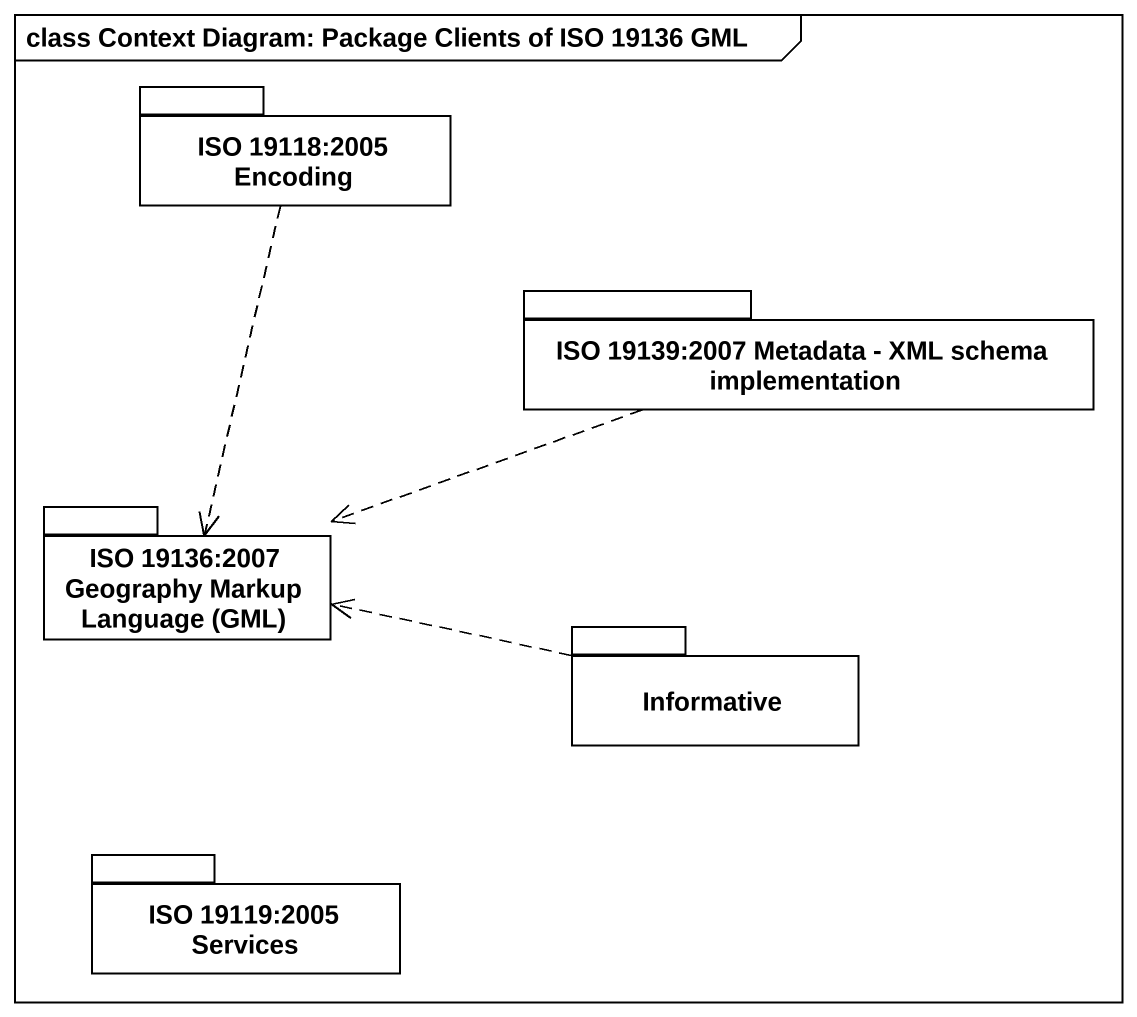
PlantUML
@startuml
mainframe class Context Diagram: Package Clients of ISO 19136 GML
package "ISO 19118:2005 Encoding" as ISO_19118_2005_Encoding {
}
package "ISO 19139:2007 Metadata - XML schema implementation" as ISO_19139_2007_Metadata_XML {
}
package "ISO 19136:2007 Geography Markup Language (GML)" as ISO_19136_2007_Geography {
}
package Informative {
}
package "ISO 19119:2005 Services" as ISO_19119_2005_Services {
}
ISO_19118_2005_Encoding ..> ISO_19136_2007_Geography
ISO_19139_2007_Metadata_XML .left.> ISO_19136_2007_Geography
Informative .left.> ISO_19136_2007_Geography
@enduml
